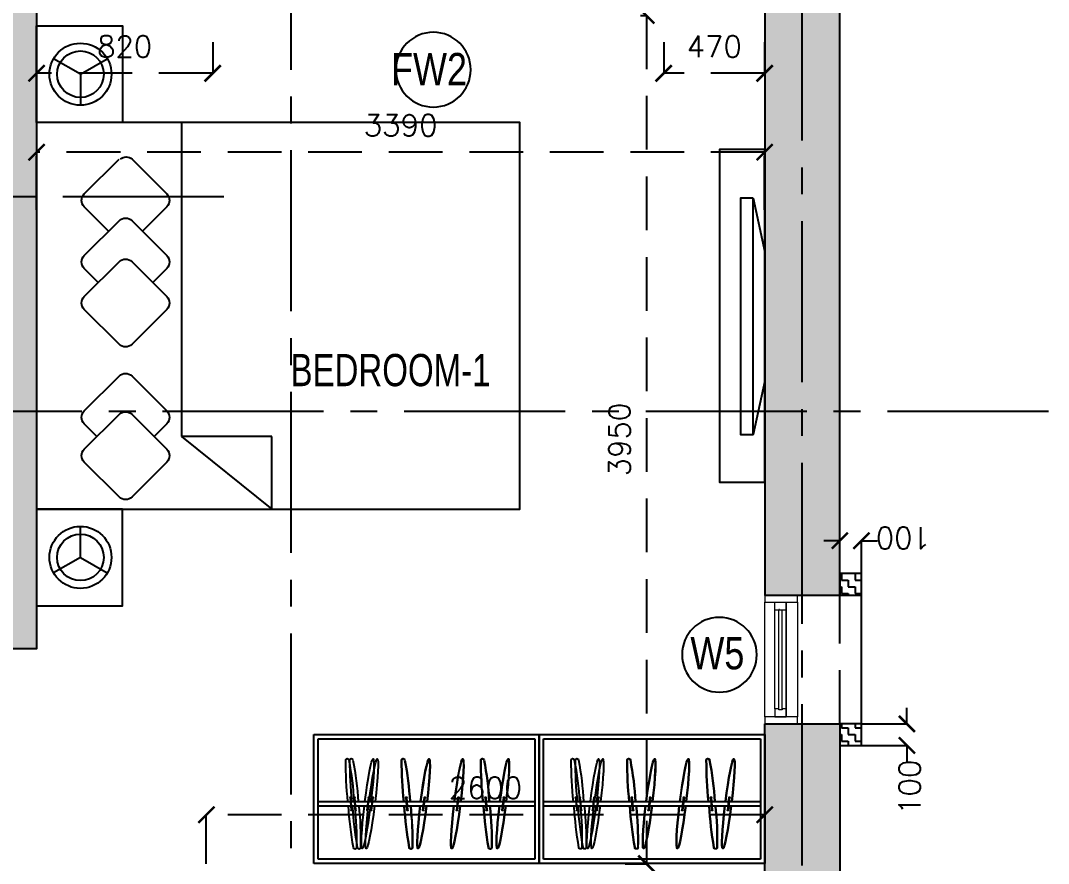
# Model space of a CAD drawing. Header units: millimetres. Extents: x 1180970 to 1231451, y -5737889 to -5695638.
# Drawn here: x 1213337 to 1218123, y -5706300 to -5702374 of the extents above; entities that cross this region are included whole.
import ezdxf
from ezdxf.enums import TextEntityAlignment as Align

# ---------------------------------------------------------------- set-up
doc = ezdxf.new("R2010")
doc.units = ezdxf.units.MM
doc.header["$LTSCALE"] = 1000
doc.header["$MEASUREMENT"] = 0
for name, pattern in [('AUDIT_D_120904163729-0', [0]), ('T8(T9 IS SIMILAR) - GROUND FLOOR - DIMENSION & TEXTING$0$HIDDEN', [0.375, 0.25, -0.125]), ('T8(T9 IS SIMILAR) - GROUND FLOOR ELEVATION$0$AUDIT_D_120904163729-0', [0]), ('T8(T9 IS SIMILAR) - GROUND FLOOR ELEVATION$1$HIDDEN', [0.375, 0.25, -0.125]), ('T8_REFUGE COLUMNS$0$CENTER2', [1.125, 0.75, -0.125, 0.125, -0.125])]:
    doc.linetypes.add(name, pattern=pattern)
doc.layers.get('0').update_dxf_attribs({"linetype": 'AUDIT_D_120904163729-0'})
for name, color, linetype in [('2BHK-A - BACK$0$2BHK-A - FRONT$0$a-furniture', 8, 'Continuous'), ('T8(T9 IS SIMILAR) - GROUND FLOOR - DIMENSION & TEXTING$0$A-DIMENSIONS', 2, 'T8(T9 IS SIMILAR) - GROUND FLOOR - DIMENSION & TEXTING$0$HIDDEN'), ('T8(T9 IS SIMILAR) - GROUND FLOOR - DIMENSION & TEXTING$0$a-window-no', 125, 'Continuous'), ('T8(T9 IS SIMILAR) - GROUND FLOOR ELEVATION$0$A-DIM', 1, 'T8(T9 IS SIMILAR) - GROUND FLOOR ELEVATION$0$AUDIT_D_120904163729-0'), ('T8(T9 IS SIMILAR) - GROUND FLOOR ELEVATION$0$A-WALL HATCH', 252, 'T8(T9 IS SIMILAR) - GROUND FLOOR ELEVATION$0$AUDIT_D_120904163729-0'), ('T8(T9 IS SIMILAR) - GROUND FLOOR ELEVATION$0$A-WALL-FEATURES', 6, 'T8(T9 IS SIMILAR) - GROUND FLOOR ELEVATION$0$AUDIT_D_120904163729-0'), ('T8_REFUGE COLUMNS$0$A-CENTERLINE', 193, 'T8_REFUGE COLUMNS$0$CENTER2'), ('T8_REFUGE COLUMNS$0$A-RCC COLS', 3, 'Continuous')]:
    doc.layers.add(name, color=color, linetype=linetype)
for name, color, linetype, lineweight in [('2BHK-A - BACK$1$Window', 4, 'Continuous', 20), ('T8(T9 IS SIMILAR) - GROUND FLOOR - DIMENSION & TEXTING$0$a-Text', 4, 'Continuous', 0), ('T8(T9 IS SIMILAR) - GROUND FLOOR$0$D&W', 8, 'Continuous', 25)]:
    doc.layers.add(name, color=color, linetype=linetype, lineweight=lineweight)
doc.layers.add('T8_REFUGE COLUMNS$0$COL-HATCH', color=7, linetype='Continuous', lineweight=25, true_color=0xa3a3a3)
doc.styles.add('T8(T9 IS SIMILAR) - GROUND FLOOR - DIMENSION & TEXTING$0$ARIAL ARROW', font='swisscl.ttf')
doc.styles.add('T8(T9 IS SIMILAR) - GROUND FLOOR - DIMENSION & TEXTING$0$LODHA STANDERD', font='sanss___.ttf')
doc.styles.add('T8(T9 IS SIMILAR) - GROUND FLOOR - DIMENSION & TEXTING$0$Romans 1', font='romans.shx', dxfattribs={"height": 100})
doc.styles.add('T8(T9 IS SIMILAR) - GROUND FLOOR ELEVATION$0$Romans 1', font='romans.shx', dxfattribs={"height": 100})
doc.dimstyles.new('T8(T9 IS SIMILAR) - GROUND FLOOR - DIMENSION & TEXTING$0$ALPINE S', dxfattribs={"dimscale": 0, "dimtxt": 100, "dimasz": 75, "dimexe": 0, "dimexo": 0, "dimgap": 75, "dimtad": 1, "dimdec": 0, "dimzin": 0, "dimdsep": 46, "dimtxsty": 'T8(T9 IS SIMILAR) - GROUND FLOOR - DIMENSION & TEXTING$0$Romans 1', "dimblk": 'T8(T9 IS SIMILAR) - GROUND FLOOR - DIMENSION & TEXTING$0$_ArchTick', "dimcen": 0.09, "dimclrd": 256, "dimclre": 256, "dimclrt": 7, "dimadec": 0, "dimazin": 0, "dimtfac": 1, "dimtdec": 0, "dimtofl": 0, "dimtmove": 1, "dimatfit": 0, "dimldrblk": 'T8(T9 IS SIMILAR) - GROUND FLOOR - DIMENSION & TEXTING$0$_Open90', "dimfxl": 1, "dimtolj": 1, "dimtzin": 0, "dimarcsym": 0})
doc.dimstyles.new('T8(T9 IS SIMILAR) - GROUND FLOOR ELEVATION$0$ALPINE S', dxfattribs={"dimscale": 0, "dimtxt": 100, "dimasz": 75, "dimexe": 0, "dimexo": 0, "dimgap": 75, "dimtad": 1, "dimdec": 0, "dimzin": 0, "dimdsep": 46, "dimtxsty": 'T8(T9 IS SIMILAR) - GROUND FLOOR ELEVATION$0$Romans 1', "dimblk": 'T8(T9 IS SIMILAR) - GROUND FLOOR ELEVATION$0$_ArchTick', "dimcen": 0.09, "dimclrd": 256, "dimclre": 256, "dimclrt": 7, "dimadec": 0, "dimazin": 0, "dimtfac": 1, "dimtdec": 0, "dimtofl": 0, "dimtmove": 1, "dimatfit": 0, "dimldrblk": 'T8(T9 IS SIMILAR) - GROUND FLOOR ELEVATION$0$_Open90', "dimfxl": 1, "dimtolj": 1, "dimtzin": 0, "dimarcsym": 0})

# ---------------------------------------------------------------- blocks, each defined once
blk = doc.blocks.new('2BHK-A - BACK$0$2BHK-A - FRONT$0$A$C6E931037')
at = {"color": 0, "linetype": 'ByBlock'}
for p, q in [((1050, 600), (0, 600)), ((0, 600), (0, 0)), ((1030, 580), (20, 580)), ((20, 580), (20, 20)), ((1030, 20), (1030, 580)), ((1050, 0), (1050, 600)), ((1029, 287.5), (19, 287.5)), ((169.2, 247.5), (161.9, 307.1)), ((170.8, 247.5), (163.5, 307.1)), ((164.9, 307.5), (172.2, 247.9)), ((166.5, 307.5), (173.8, 247.9)), ((242.4, 247.6), (247.7, 307.4)), ((244, 247.6), (249.2, 307.4)), ((250.7, 307.1), (245.4, 247.4)), ((252.2, 307.1), (247, 247.4)), ((381.4, 247.5), (374, 307.1)), ((374, 307.1), (374, 307.1)), ((382.9, 247.5), (375.6, 307.1)), ((375.6, 307.1), (375.6, 307.1)), ((377, 307.5), (377, 307.5)), ((377, 307.5), (384.3, 247.9)), ((378.6, 307.5), (378.6, 307.5)), ((378.6, 307.5), (385.9, 247.9)), ((538.2, 247.5), (530.9, 307.1)), ((539.8, 247.5), (532.4, 307.1)), ((533.9, 307.5), (541.2, 247.9)), ((535.4, 307.5), (542.7, 247.9)), ((611.4, 247.6), (616.6, 307.4)), ((612.9, 247.6), (618.2, 307.4)), ((619.6, 307.1), (614.4, 247.4)), ((621.2, 307.1), (615.9, 247.4)), ((780.2, 247.5), (772.9, 307.1)), ((775.8, 307.5), (783.1, 247.9)), ((799.4, 247.5), (792.1, 307.1)), ((795.1, 307.5), (802.4, 247.9)), ((853.4, 247.6), (858.6, 307.4)), ((861.6, 307.1), (856.3, 247.4)), ((872.6, 247.6), (877.8, 307.4)), ((880.8, 307.1), (875.6, 247.4)), ((1030, 267.5), (20, 267.5)), ((381.4, 247.5), (381.4, 247.5)), ((382.9, 247.5), (382.9, 247.5)), ((384.3, 247.9), (384.3, 247.9)), ((385.9, 247.9), (385.9, 247.9)), ((0, 0), (1050, 0)), ((20, 20), (1030, 20))]:
    blk.add_line(p, q, dxfattribs=at)
for centre, radius, start, end in [((1679.1, 203.5), 1449.3, 168.9432, 176.6792), ((1680.7, 203.5), 1449.3, 168.9432, 176.6792), ((263.6, 481.1), 6.91, 353.3258, 176.6742), ((265.2, 481.1), 6.91, 353.3258, 176.6742), ((-1659.6, 483.1), 1930.1, 354.1834, 359.9166), ((-1658.1, 483.1), 1930.1, 354.1834, 359.9166), ((2048.1, 203.5), 1449.3, 168.9432, 176.6792), ((2049.6, 203.5), 1449.3, 168.9432, 176.6792), ((632.6, 481.1), 6.91, 353.3258, 176.6742), ((634.1, 481.1), 6.91, 353.3258, 176.6742), ((-1290.6, 483.1), 1930.1, 354.1834, 359.9166), ((-1289.1, 483.1), 1930.1, 354.1834, 359.9166), ((2290, 203.5), 1449.3, 168.9432, 176.6792), ((2309.3, 203.5), 1449.3, 168.9432, 176.6792), ((874.5, 481.1), 6.91, 353.3258, 176.6742), ((-1048.7, 483.1), 1930.1, 354.1834, 359.9166), ((893.8, 481.1), 6.91, 353.3258, 176.6742), ((-1029.4, 483.1), 1930.1, 354.1834, 359.9166), ((163.4, 307.3), 1.5, 7, 187), ((165, 307.3), 1.5, 7, 187), ((249.2, 307.3), 1.5, 355, 175), ((250.7, 307.3), 1.5, 355, 175), ((375.5, 307.3), 1.5, 7, 187), ((377.1, 307.3), 1.5, 7, 187), ((532.4, 307.3), 1.5, 7, 187), ((533.9, 307.3), 1.5, 7, 187), ((618.1, 307.3), 1.5, 355, 175), ((619.7, 307.3), 1.5, 355, 175), ((774.3, 307.3), 1.5, 7, 187), ((793.6, 307.3), 1.5, 7, 187), ((860.1, 307.3), 1.5, 355, 175), ((879.3, 307.3), 1.5, 355, 175), ((170.7, 247.7), 1.5, 187, 7), ((172.3, 247.7), 1.5, 187, 7), ((1671.5, 107.8), 1450.8, 173.6789, 181.3108), ((1673.1, 107.8), 1450.8, 173.6789, 181.3108), ((-1666, 397), 1928.2, 350.3383, 356.1495), ((-1664.5, 397), 1928.2, 350.3383, 356.1495), ((243.9, 247.5), 1.5, 175, 355), ((245.5, 247.5), 1.5, 175, 355), ((382.8, 247.7), 1.5, 187, 7), ((384.4, 247.7), 1.5, 187, 7), ((539.7, 247.7), 1.5, 187, 7), ((541.2, 247.7), 1.5, 187, 7), ((2040.5, 107.8), 1450.8, 173.6789, 181.3108), ((2042, 107.8), 1450.8, 173.6789, 181.3108), ((-1297, 397), 1928.2, 350.3383, 356.1495), ((-1295.5, 397), 1928.2, 350.3383, 356.1495), ((612.9, 247.5), 1.5, 175, 355), ((614.4, 247.5), 1.5, 175, 355), ((781.7, 247.7), 1.5, 187, 7), ((800.9, 247.7), 1.5, 187, 7), ((2282.4, 107.8), 1450.8, 173.6789, 181.3108), ((-1055.1, 397), 1928.2, 350.3383, 356.1495), ((2301.7, 107.8), 1450.8, 173.6789, 181.3108), ((854.8, 247.5), 1.5, 175, 355), ((-1035.8, 397), 1928.2, 350.3383, 356.1495), ((874.1, 247.5), 1.5, 175, 355), ((228, 73.8), 6.91, 173.3258, 356.6742), ((229.5, 73.8), 6.91, 173.3258, 356.6742), ((596.9, 73.8), 6.91, 173.3258, 356.6742), ((598.5, 73.8), 6.91, 173.3258, 356.6742), ((838.9, 73.8), 6.91, 173.3258, 356.6742), ((858.1, 73.8), 6.91, 173.3258, 356.6742)]:
    blk.add_arc(centre, radius, start, end, dxfattribs=at)
for centre, start_param, end_param in [((169.2, 272.7), -1.509644, 1.493508), ((170.7, 272.7), -1.509644, 1.493508), ((381.3, 272.7), -1.509644, 1.493508), ((382.8, 272.7), -1.509644, 1.493508), ((538.1, 272.7), -1.509644, 1.493508), ((539.7, 272.7), -1.509644, 1.493508), ((780.1, 272.7), -1.509644, 1.493508), ((799.3, 272.7), -1.509644, 1.493508), ((168, 282.7), 1.633749, 4.633301), ((169.5, 282.7), 1.633749, 4.633301), ((380.1, 282.7), 1.633749, 4.633301), ((381.6, 282.7), 1.633749, 4.633301), ((536.9, 282.7), 1.633749, 4.633301), ((538.5, 282.7), 1.633749, 4.633301), ((778.9, 282.7), 1.633749, 4.633301), ((798.1, 282.7), 1.633749, 4.633301)]:
    blk.add_ellipse(centre, major_axis=(-26.2, 213.6), ratio=0.065707, start_param=start_param, end_param=end_param, dxfattribs=at)
blk = doc.blocks.new('2BHK-A - BACK$0$2BHK-A - FRONT$0$a bed')
at = {"color": 0, "linetype": 'ByBlock', "extrusion": (1.06338e-09, -0.000260045, 1)}
for q in [(78.6, 2497.2), (328.9, 2497.3), (203.8, 2280.5)]:
    blk.add_line((203.8, 2425), q, dxfattribs=at)
at = {"color": 0, "linetype": 'ByBlock'}
for p, q in [((675, 2200, 0), (675, 737.5, 0)), ((221.8, 1867.4, 0), (383.5, 2029, 0)), ((444.1, 2029, 0), (605.8, 1867.4, 0)), ((334.7, 1693.9, 0), (221.8, 1806.8, 0)), ((605.8, 1806.8, 0), (492.9, 1693.9, 0)), ((221.8, 1581, 0), (383.5, 1742.6, 0)), ((444.1, 1742.6, 0), (605.8, 1581, 0)), ((221.8, 1389.8, 0), (383.5, 1551.4, 0)), ((444.1, 1551.4, 0), (605.8, 1389.8, 0)), ((287.1, 1455.1, 0), (221.8, 1520.4, 0)), ((605.8, 1520.4, 0), (540.5, 1455.1, 0)), ((383.5, 1167.5, 0), (221.8, 1329.2, 0)), ((605.8, 1329.2, 0), (444.1, 1167.5, 0)), ((221.8, 857.3, 0), (383.5, 1019, 0)), ((444.1, 1019, 0), (605.8, 857.3, 0)), ((221.8, 679, 0), (383.5, 840.6, 0)), ((444.1, 840.6, 0), (605.8, 679, 0)), ((280.7, 737.9, 0), (221.8, 796.7, 0)), ((605.8, 796.7, 0), (546.9, 737.9, 0)), ((1095.6, 737.5, 0), (675, 737.5, 0)), ((675, 737.5, 0), (1095.6, 400, 0)), ((1095.6, 400, 0), (1095.6, 737.5, 0)), ((383.5, 456.7, 0), (221.8, 618.4, 0)), ((605.8, 618.4, 0), (444.1, 456.7, 0)), ((56.3, 400, 0), (506.3, 400, 0))]:
    blk.add_line(p, q, dxfattribs=at)
at = {"color": 0, "linetype": 'ByBlock', "extrusion": (1.06338e-09, 0.000260045, 1)}
for q in [(203.8, 319.5), (78.6, 102.8), (328.9, 102.7)]:
    blk.add_line((203.8, 175), q, dxfattribs=at)
at = {"color": 0, "linetype": 'ByBlock'}
for points in [[(0, 2200), (0, 2650), (400, 2650), (400, 2200)], [(0, 400), (0, -50), (400, -50), (400, 400)]]:
    blk.add_lwpolyline(points, close=True, dxfattribs=at)
blk.add_lwpolyline([(0, 400), (2250, 400), (2250, 2200), (0, 2200), (0, 400)], dxfattribs=at)
at = {"color": 0, "linetype": 'ByBlock', "extrusion": (1.06338e-09, -0.000260045, 1)}
for radius in [144.5, 108.4]:
    blk.add_circle((203.8, 2425, -0.6), radius, dxfattribs=at)
at = {"color": 0, "linetype": 'ByBlock', "extrusion": (1.06338e-09, 0.000260045, 1)}
for radius in [144.5, 108.4]:
    blk.add_circle((203.8, 175, 0), radius, dxfattribs=at)
at = {"color": 0, "linetype": 'ByBlock', "extrusion": (7.42612e-06, -2.34658e-07, -1)}
for centre, major_axis, start_param, end_param in [((417.2, 2002.1, 0), (-26.9, 26.9, 0), 6.283185, 7.853982), ((252.2, 1837.1, 0.7), (-30.3, 30.3, 0), 4.712389, 6.283185), ((575.4, 1837.1, 0.7), (30.3, 30.3, 0), 0, 1.570796), ((413.8, 1712.3, 0.7), (-30.3, 30.3, 0), 6.283185, 7.853982), ((252.2, 1550.7, 0.7), (30.3, 30.3, 0), 3.141593, 4.712389), ((575.4, 1550.7, 0.7), (30.3, 30.3, 0), 0, 1.570796), ((413.8, 1521.1, 0.7), (30.3, 30.3, 0), 4.712389, 6.283185), ((252.2, 1359.5, 0.7), (-30.3, 30.3, 0), 4.712389, 6.283185), ((575.4, 1359.5, 0.7), (-30.3, 30.3, 0), 1.570796, 3.141593), ((413.8, 1197.8, 0.7), (-30.3, 30.3, 0), 3.141593, 4.712389), ((413.8, 988.7, 0.7), (30.3, 30.3, 0), 4.712389, 6.283185), ((252.2, 827, 0.7), (30.3, 30.3, 0), 3.141593, 4.712389), ((413.8, 810.3, 0.7), (30.3, 30.3, 0), 4.712389, 6.283185), ((575.4, 827, 0.7), (-30.3, 30.3, 0), 1.570796, 3.141593), ((252.2, 648.7, 0.7), (-30.3, 30.3, 0), 4.712389, 6.283185), ((575.4, 648.7, 0.7), (-30.3, 30.3, 0), 1.570796, 3.141593), ((413.8, 487.1, 0.7), (30.3, 30.3, 0), 1.570796, 3.141593)]:
    blk.add_ellipse(centre, major_axis=major_axis, ratio=1, start_param=start_param, end_param=end_param, dxfattribs=at)
blk = doc.blocks.new('2BHK-A - BACK$0$2BHK-A - FRONT$0$A$C7BF77BFD')
at = {"layer": '2BHK-A - BACK$0$2BHK-A - FRONT$0$a-furniture'}
for p, q in [((-300, 1078.1), (-246.9, 1328.1)), ((-300, 1078.1), (-300, 478.1)), ((-246.9, 228.1), (-300, 478.1))]:
    blk.add_line(p, q, dxfattribs=at)
for points in [[(-300, 1550), (-300, 0), (-90, 0), (-90, 1550)], [(-246.9, 228.1), (-186.9, 228.1), (-186.9, 1328.1), (-246.9, 1328.1)]]:
    blk.add_lwpolyline(points, close=True, dxfattribs=at)
blk = doc.blocks.new('2BHK-A - BACK')
at = {"layer": '2BHK-A - BACK$1$Window', "color": 1, "lineweight": 13}
for p, q in [((1195589.3, -5705083.3), (1195589.3, -5705617.3, 0)), ((1195642.6, -5705150.5), (1195642.6, -5705083.3)), ((1195696, -5705579.8, 0), (1195696, -5705083.3)), ((1195742.6, -5705617.3, 0), (1195742.6, -5705083.3)), ((1195642.6, -5705579.8, 0), (1195642.6, -5705120.8)), ((1195642.6, -5705120.8), (1195642.6, -5705617.3, 0))]:
    blk.add_line(p, q, dxfattribs=at)
at = {"layer": '2BHK-A - BACK$1$Window', "color": 5, "lineweight": 13}
for p, q in [((1195661.2, -5705579.8, 0), (1195661.2, -5705120.8)), ((1195677.4, -5705579.8, 0), (1195677.4, -5705120.8))]:
    blk.add_line(p, q, dxfattribs=at)
at = {"layer": '2BHK-A - BACK$1$Window', "color": 4, "lineweight": 13, "elevation": 0}
for points in [[(1195589.3, -5705083.3), (1195589.3, -5705050.3), (1195742.6, -5705050.3), (1195742.6, -5705083.3)], [(1195677.4, -5705120.8), (1195696, -5705120.8), (1195696, -5705083.3), (1195642.6, -5705083.3), (1195642.6, -5705120.8), (1195672.9, -5705120.8), (1195672.9, -5705116.3), (1195677.4, -5705116.3)], [(1195677.4, -5705579.8), (1195696, -5705579.8), (1195696, -5705617.3), (1195642.6, -5705617.3), (1195642.6, -5705579.8), (1195661.2, -5705579.8), (1195661.2, -5705584.3), (1195677.4, -5705584.3)], [(1195589.3, -5705650.3), (1195589.3, -5705617.3), (1195742.6, -5705617.3), (1195742.6, -5705650.3)]]:
    blk.add_lwpolyline(points, close=True, dxfattribs=at)
at = {"layer": '2BHK-A - BACK$0$2BHK-A - FRONT$0$a-furniture', "extrusion": (4.84058e-05, -0.000523293, -1), "zscale": -0.9999999999999952, "rotation": 359.9999999999994}
blk.add_blockref('2BHK-A - BACK$0$2BHK-A - FRONT$0$a bed', (-1199132.4, -5705048.5, 3043.5), dxfattribs=at)
at = {"layer": '2BHK-A - BACK$0$2BHK-A - FRONT$0$a-furniture', "extrusion": (0.000159294, 0.000512155, -1), "zscale": -1.000000000000011, "rotation": 180}
blk.add_blockref('2BHK-A - BACK$0$2BHK-A - FRONT$0$A$C7BF77BFD', (-1196042.4, -5702973.6, -2730.3), dxfattribs=at)
at = {"layer": '2BHK-A - BACK$0$2BHK-A - FRONT$0$a-furniture', "extrusion": (0.000159294, -0.000512155, 1)}
for p in [(1195742.4, -5706298.4, 3113), (1196792.4, -5706298.5, 3113.2)]:
    blk.add_blockref('2BHK-A - BACK$0$2BHK-A - FRONT$0$A$C6E931037', p, dxfattribs=at)
blk = doc.blocks.new('T8_REFUGE COLUMNS')
at = {"layer": 'T8_REFUGE COLUMNS$0$COL-HATCH', "linetype": 'ByBlock'}
h = blk.add_hatch(color=256, dxfattribs=at)
h.dxf.hatch_style = 1
h.paths.add_polyline_path([(1213162.1, -5701089.9), (1213412.1, -5701089.9), (1213412.1, -5705299.9), (1213162.1, -5705299.9)])
h = blk.add_hatch(color=256, dxfattribs=at)
h.dxf.hatch_style = 1
h.paths.add_polyline_path([(1217152.1, -5701889.9), (1216802.1, -5701889.9), (1216802.1, -5705049.9), (1217152.1, -5705049.9)])
h = blk.add_hatch(color=256, dxfattribs=at)
h.dxf.hatch_style = 1
h.paths.add_polyline_path([(1216802.1, -5705649.9), (1217152.1, -5705649.9), (1217152.1, -5706499.9), (1216802.1, -5706499.9)])
at = {"layer": 'T8_REFUGE COLUMNS$0$A-CENTERLINE'}
for p, q in [((1214597.1, -5722853.5), (1214597.1, -5698299.6)), ((1216977.1, -5728808.5), (1216977.1, -5698299.6)), ((1214284.1, -5703194.9), (1182156.9, -5703194.9)), ((1218123.2, -5704194.9), (1182156.9, -5704194.9))]:
    blk.add_line(p, q, dxfattribs=at)
at = {"layer": 'T8_REFUGE COLUMNS$0$A-RCC COLS', "linetype": 'ByBlock'}
for points in [[(1213162.1, -5701089.9), (1213412.1, -5701089.9), (1213412.1, -5705299.9), (1213162.1, -5705299.9)], [(1217152.1, -5701889.9), (1216802.1, -5701889.9), (1216802.1, -5705049.9), (1217152.1, -5705049.9)], [(1216802.1, -5705649.9), (1217152.1, -5705649.9), (1217152.1, -5706499.9), (1216802.1, -5706499.9)]]:
    blk.add_lwpolyline(points, close=True, dxfattribs=at)
blk = doc.blocks.new('T8(T9 IS SIMILAR) - GROUND FLOOR ELEVATION$0$_ArchTick')
at = {"color": 0, "linetype": 'ByBlock', "const_width": 0.15}
blk.add_lwpolyline([(-0.5, -0.5), (0.5, 0.5)], dxfattribs=at)
blk = doc.blocks.new('*D286')
at = {"layer": 'T8(T9 IS SIMILAR) - GROUND FLOOR ELEVATION$0$A-DIM', "lineweight": -2, "transparency": 16777216}
for p, q in [((1217464.4, -5705649.9), (1217464.4, -5705574.9)), ((1217464.4, -5705749.9), (1217464.4, -5705824.9))]:
    blk.add_line(p, q, dxfattribs=at)
at = {"layer": 'T8(T9 IS SIMILAR) - GROUND FLOOR ELEVATION$0$A-DIM', "linetype": 'T8(T9 IS SIMILAR) - GROUND FLOOR ELEVATION$1$HIDDEN', "lineweight": -2, "transparency": 16777216}
for p, q in [((1217252.5, -5705649.9), (1217464.4, -5705649.9)), ((1217252.5, -5705749.9), (1217464.4, -5705749.9))]:
    blk.add_line(p, q, dxfattribs=at)
at = {"layer": 'T8(T9 IS SIMILAR) - GROUND FLOOR ELEVATION$0$A-DIM', "linetype": 'ByBlock', "lineweight": -2, "transparency": 16777216, "xscale": 75, "yscale": 75, "zscale": 75}
for p, rotation in [((1217464.4, -5705649.9), 270), ((1217464.4, -5705749.9), 90)]:
    blk.add_blockref('T8(T9 IS SIMILAR) - GROUND FLOOR ELEVATION$0$_ArchTick', p, dxfattribs=dict(at, rotation=rotation))
at = {"layer": 'T8(T9 IS SIMILAR) - GROUND FLOOR ELEVATION$0$A-DIM', "color": 7, "linetype": 'ByBlock', "transparency": 16777216, "insert": (1217476.9, -5705944.7), "char_height": 100, "attachment_point": 5, "rotation": 90, "style": 'T8(T9 IS SIMILAR) - GROUND FLOOR ELEVATION$0$Romans 1'}
blk.add_mtext('\\A1;100', dxfattribs=at)
blk = doc.blocks.new('T8(T9 IS SIMILAR) - GROUND FLOOR ELEVATION$0$_Open90')
at = {"color": 0, "linetype": 'ByBlock', "lineweight": -2}
for p, q in [((0, 0), (-1, 0)), ((-0.5, 0.5), (0, 0)), ((0, 0), (-0.5, -0.5))]:
    blk.add_line(p, q, dxfattribs=at)
blk = doc.blocks.new('*D287')
at = {"layer": 'T8(T9 IS SIMILAR) - GROUND FLOOR ELEVATION$0$A-DIM', "lineweight": -2, "transparency": 16777216}
for p, q in [((1217152.1, -5704796.6), (1217077.1, -5704796.6)), ((1217252.5, -5704796.6), (1217327.5, -5704796.6))]:
    blk.add_line(p, q, dxfattribs=at)
at = {"layer": 'T8(T9 IS SIMILAR) - GROUND FLOOR ELEVATION$0$A-DIM', "linetype": 'T8(T9 IS SIMILAR) - GROUND FLOOR ELEVATION$1$HIDDEN', "lineweight": -2, "transparency": 16777216}
for p, q in [((1217152.1, -5704949.9), (1217152.1, -5704796.6)), ((1217252.5, -5704949.9), (1217252.5, -5704796.6))]:
    blk.add_line(p, q, dxfattribs=at)
at = {"layer": 'T8(T9 IS SIMILAR) - GROUND FLOOR ELEVATION$0$A-DIM', "linetype": 'ByBlock', "lineweight": -2, "transparency": 16777216, "xscale": 75, "yscale": 75, "zscale": 75}
blk.add_blockref('T8(T9 IS SIMILAR) - GROUND FLOOR ELEVATION$0$_ArchTick', (1217152.1, -5704796.6), dxfattribs=at)
at = {"layer": 'T8(T9 IS SIMILAR) - GROUND FLOOR ELEVATION$0$A-DIM', "linetype": 'ByBlock', "lineweight": -2, "transparency": 16777216, "xscale": 75, "yscale": 75, "zscale": 75, "rotation": 180}
blk.add_blockref('T8(T9 IS SIMILAR) - GROUND FLOOR ELEVATION$0$_ArchTick', (1217252.5, -5704796.6), dxfattribs=at)
at = {"layer": 'T8(T9 IS SIMILAR) - GROUND FLOOR ELEVATION$0$A-DIM', "color": 7, "linetype": 'ByBlock', "transparency": 16777216, "insert": (1217447.9, -5704784.1), "char_height": 100, "attachment_point": 5, "rotation": 180, "style": 'T8(T9 IS SIMILAR) - GROUND FLOOR ELEVATION$0$Romans 1'}
blk.add_mtext('\\A1;100', dxfattribs=at)
blk = doc.blocks.new('T8(T9 IS SIMILAR) - GROUND FLOOR - DIMENSION & TEXTING$0$_ArchTick')
at = {"color": 0, "linetype": 'ByBlock', "const_width": 0.15}
blk.add_lwpolyline([(-0.5, -0.5), (0.5, 0.5)], dxfattribs=at)
blk = doc.blocks.new('*D692')
at = {"layer": 'T8(T9 IS SIMILAR) - GROUND FLOOR - DIMENSION & TEXTING$0$A-DIMENSIONS', "linetype": 'T8(T9 IS SIMILAR) - GROUND FLOOR - DIMENSION & TEXTING$0$HIDDEN', "lineweight": -2, "transparency": 16777216}
for p, q in [((1216331.8, -5702475.6), (1216331.8, -5702620.2)), ((1216801.9, -5702475.6), (1216801.9, -5702620.2))]:
    blk.add_line(p, q, dxfattribs=at)
at = {"layer": 'T8(T9 IS SIMILAR) - GROUND FLOOR - DIMENSION & TEXTING$0$A-DIMENSIONS', "lineweight": -2, "transparency": 16777216}
blk.add_line((1216801.9, -5702620.2), (1216331.8, -5702620.2), dxfattribs=at)
at = {"layer": 'T8(T9 IS SIMILAR) - GROUND FLOOR - DIMENSION & TEXTING$0$A-DIMENSIONS', "linetype": 'ByBlock', "lineweight": -2, "transparency": 16777216, "xscale": 75, "yscale": 75, "zscale": 75, "rotation": 180}
blk.add_blockref('T8(T9 IS SIMILAR) - GROUND FLOOR - DIMENSION & TEXTING$0$_ArchTick', (1216331.8, -5702620.2), dxfattribs=at)
at = {"layer": 'T8(T9 IS SIMILAR) - GROUND FLOOR - DIMENSION & TEXTING$0$A-DIMENSIONS', "linetype": 'ByBlock', "lineweight": -2, "transparency": 16777216, "xscale": 75, "yscale": 75, "zscale": 75}
blk.add_blockref('T8(T9 IS SIMILAR) - GROUND FLOOR - DIMENSION & TEXTING$0$_ArchTick', (1216801.9, -5702620.2), dxfattribs=at)
at = {"layer": 'T8(T9 IS SIMILAR) - GROUND FLOOR - DIMENSION & TEXTING$0$A-DIMENSIONS', "color": 7, "linetype": 'ByBlock', "transparency": 16777216, "insert": (1216566.9, -5702495.2), "char_height": 100, "attachment_point": 5, "style": 'T8(T9 IS SIMILAR) - GROUND FLOOR - DIMENSION & TEXTING$0$Romans 1'}
blk.add_mtext('\\A1;470', dxfattribs=at)
blk = doc.blocks.new('T8(T9 IS SIMILAR) - GROUND FLOOR - DIMENSION & TEXTING$0$_Open90')
at = {"color": 0, "linetype": 'ByBlock', "lineweight": -2}
for p, q in [((0, 0), (-1, 0)), ((-0.5, 0.5), (0, 0)), ((0, 0), (-0.5, -0.5))]:
    blk.add_line(p, q, dxfattribs=at)
blk = doc.blocks.new('*D693')
at = {"layer": 'T8(T9 IS SIMILAR) - GROUND FLOOR - DIMENSION & TEXTING$0$A-DIMENSIONS', "linetype": 'T8(T9 IS SIMILAR) - GROUND FLOOR - DIMENSION & TEXTING$0$HIDDEN', "lineweight": -2, "transparency": 16777216}
for p, q in [((1213411.9, -5702475.6), (1213411.9, -5702620.2)), ((1214231.8, -5702475.6), (1214231.8, -5702620.2))]:
    blk.add_line(p, q, dxfattribs=at)
at = {"layer": 'T8(T9 IS SIMILAR) - GROUND FLOOR - DIMENSION & TEXTING$0$A-DIMENSIONS', "lineweight": -2, "transparency": 16777216}
blk.add_line((1214231.8, -5702620.2), (1213411.9, -5702620.2), dxfattribs=at)
at = {"layer": 'T8(T9 IS SIMILAR) - GROUND FLOOR - DIMENSION & TEXTING$0$A-DIMENSIONS', "linetype": 'ByBlock', "lineweight": -2, "transparency": 16777216, "xscale": 75, "yscale": 75, "zscale": 75, "rotation": 180}
blk.add_blockref('T8(T9 IS SIMILAR) - GROUND FLOOR - DIMENSION & TEXTING$0$_ArchTick', (1213411.9, -5702620.2), dxfattribs=at)
at = {"layer": 'T8(T9 IS SIMILAR) - GROUND FLOOR - DIMENSION & TEXTING$0$A-DIMENSIONS', "linetype": 'ByBlock', "lineweight": -2, "transparency": 16777216, "xscale": 75, "yscale": 75, "zscale": 75}
blk.add_blockref('T8(T9 IS SIMILAR) - GROUND FLOOR - DIMENSION & TEXTING$0$_ArchTick', (1214231.8, -5702620.2), dxfattribs=at)
at = {"layer": 'T8(T9 IS SIMILAR) - GROUND FLOOR - DIMENSION & TEXTING$0$A-DIMENSIONS', "color": 7, "linetype": 'ByBlock', "transparency": 16777216, "insert": (1213821.9, -5702495.2), "char_height": 100, "attachment_point": 5, "style": 'T8(T9 IS SIMILAR) - GROUND FLOOR - DIMENSION & TEXTING$0$Romans 1'}
blk.add_mtext('\\A1;820', dxfattribs=at)
blk = doc.blocks.new('*D642')
at = {"layer": 'T8(T9 IS SIMILAR) - GROUND FLOOR - DIMENSION & TEXTING$0$A-DIMENSIONS', "linetype": 'T8(T9 IS SIMILAR) - GROUND FLOOR - DIMENSION & TEXTING$0$HIDDEN', "lineweight": -2, "transparency": 16777216}
for p, q in [((1213411.9, -5703255.7), (1213411.9, -5702987.5)), ((1216801.9, -5703255.7), (1216801.9, -5702987.5))]:
    blk.add_line(p, q, dxfattribs=at)
at = {"layer": 'T8(T9 IS SIMILAR) - GROUND FLOOR - DIMENSION & TEXTING$0$A-DIMENSIONS', "lineweight": -2, "transparency": 16777216}
blk.add_line((1216801.9, -5702987.5), (1213411.9, -5702987.5), dxfattribs=at)
at = {"layer": 'T8(T9 IS SIMILAR) - GROUND FLOOR - DIMENSION & TEXTING$0$A-DIMENSIONS', "linetype": 'ByBlock', "lineweight": -2, "transparency": 16777216, "xscale": 75, "yscale": 75, "zscale": 75, "rotation": 180}
blk.add_blockref('T8(T9 IS SIMILAR) - GROUND FLOOR - DIMENSION & TEXTING$0$_ArchTick', (1213411.9, -5702987.5), dxfattribs=at)
at = {"layer": 'T8(T9 IS SIMILAR) - GROUND FLOOR - DIMENSION & TEXTING$0$A-DIMENSIONS', "linetype": 'ByBlock', "lineweight": -2, "transparency": 16777216, "xscale": 75, "yscale": 75, "zscale": 75}
blk.add_blockref('T8(T9 IS SIMILAR) - GROUND FLOOR - DIMENSION & TEXTING$0$_ArchTick', (1216801.9, -5702987.5), dxfattribs=at)
at = {"layer": 'T8(T9 IS SIMILAR) - GROUND FLOOR - DIMENSION & TEXTING$0$A-DIMENSIONS', "color": 7, "linetype": 'ByBlock', "transparency": 16777216, "insert": (1215106.9, -5702862.5), "char_height": 100, "attachment_point": 5, "style": 'T8(T9 IS SIMILAR) - GROUND FLOOR - DIMENSION & TEXTING$0$Romans 1'}
blk.add_mtext('\\A1;3390', dxfattribs=at)
blk = doc.blocks.new('*D643')
at = {"layer": 'T8(T9 IS SIMILAR) - GROUND FLOOR - DIMENSION & TEXTING$0$A-DIMENSIONS', "linetype": 'T8(T9 IS SIMILAR) - GROUND FLOOR - DIMENSION & TEXTING$0$HIDDEN', "lineweight": -2, "transparency": 16777216}
for p, q in [((1216223.8, -5702350.7), (1216251.1, -5702350.7)), ((1216152.2, -5706300.9), (1216251.1, -5706300.9))]:
    blk.add_line(p, q, dxfattribs=at)
at = {"layer": 'T8(T9 IS SIMILAR) - GROUND FLOOR - DIMENSION & TEXTING$0$A-DIMENSIONS', "lineweight": -2, "transparency": 16777216}
blk.add_line((1216251.1, -5702350.7), (1216251.1, -5706300.9), dxfattribs=at)
at = {"layer": 'T8(T9 IS SIMILAR) - GROUND FLOOR - DIMENSION & TEXTING$0$A-DIMENSIONS', "linetype": 'ByBlock', "lineweight": -2, "transparency": 16777216, "xscale": 75, "yscale": 75, "zscale": 75}
for p, rotation in [((1216251.1, -5702350.7), 90), ((1216251.1, -5706300.9), 270)]:
    blk.add_blockref('T8(T9 IS SIMILAR) - GROUND FLOOR - DIMENSION & TEXTING$0$_ArchTick', p, dxfattribs=dict(at, rotation=rotation))
at = {"layer": 'T8(T9 IS SIMILAR) - GROUND FLOOR - DIMENSION & TEXTING$0$A-DIMENSIONS', "color": 7, "linetype": 'ByBlock', "transparency": 16777216, "insert": (1216126.1, -5704325.8), "char_height": 100, "attachment_point": 5, "rotation": 90, "style": 'T8(T9 IS SIMILAR) - GROUND FLOOR - DIMENSION & TEXTING$0$Romans 1'}
blk.add_mtext('\\A1;3950', dxfattribs=at)
blk = doc.blocks.new('*D644')
at = {"layer": 'T8(T9 IS SIMILAR) - GROUND FLOOR - DIMENSION & TEXTING$0$A-DIMENSIONS', "linetype": 'T8(T9 IS SIMILAR) - GROUND FLOOR - DIMENSION & TEXTING$0$HIDDEN', "lineweight": -2, "transparency": 16777216}
for p, q in [((1214202.2, -5706301.3), (1214202.2, -5706072.7)), ((1216802.1, -5706299.9), (1216802.1, -5706072.7))]:
    blk.add_line(p, q, dxfattribs=at)
at = {"layer": 'T8(T9 IS SIMILAR) - GROUND FLOOR - DIMENSION & TEXTING$0$A-DIMENSIONS', "lineweight": -2, "transparency": 16777216}
blk.add_line((1216802.1, -5706072.7), (1214202.2, -5706072.7), dxfattribs=at)
at = {"layer": 'T8(T9 IS SIMILAR) - GROUND FLOOR - DIMENSION & TEXTING$0$A-DIMENSIONS', "linetype": 'ByBlock', "lineweight": -2, "transparency": 16777216, "xscale": 75, "yscale": 75, "zscale": 75, "rotation": 180}
blk.add_blockref('T8(T9 IS SIMILAR) - GROUND FLOOR - DIMENSION & TEXTING$0$_ArchTick', (1214202.2, -5706072.7), dxfattribs=at)
at = {"layer": 'T8(T9 IS SIMILAR) - GROUND FLOOR - DIMENSION & TEXTING$0$A-DIMENSIONS', "linetype": 'ByBlock', "lineweight": -2, "transparency": 16777216, "xscale": 75, "yscale": 75, "zscale": 75}
blk.add_blockref('T8(T9 IS SIMILAR) - GROUND FLOOR - DIMENSION & TEXTING$0$_ArchTick', (1216802.1, -5706072.7), dxfattribs=at)
at = {"layer": 'T8(T9 IS SIMILAR) - GROUND FLOOR - DIMENSION & TEXTING$0$A-DIMENSIONS', "color": 7, "linetype": 'ByBlock', "transparency": 16777216, "insert": (1215502.1, -5705947.7), "char_height": 100, "attachment_point": 5, "style": 'T8(T9 IS SIMILAR) - GROUND FLOOR - DIMENSION & TEXTING$0$Romans 1'}
blk.add_mtext('\\A1;2600', dxfattribs=at)
blk = doc.blocks.new('T8(T9 IS SIMILAR) - GROUND FLOOR - DIMENSION & TEXTING$0$WINDOW TAG')
at = {"layer": 'T8(T9 IS SIMILAR) - GROUND FLOOR - DIMENSION & TEXTING$0$a-window-no'}
blk.add_circle((0, 0), 174.1, dxfattribs=at)
at = {"layer": 'T8(T9 IS SIMILAR) - GROUND FLOOR - DIMENSION & TEXTING$0$a-window-no', "style": 'T8(T9 IS SIMILAR) - GROUND FLOOR - DIMENSION & TEXTING$0$LODHA STANDERD'}
blk.add_attdef('WINDOW', text='', height=150, dxfattribs=at).set_placement((11.3, 2.8), align=Align.MIDDLE_CENTER)
blk = doc.blocks.new('T8(T9 IS SIMILAR) - GROUND FLOOR ELEVATION')
at = {"layer": 'T8(T9 IS SIMILAR) - GROUND FLOOR ELEVATION$0$A-WALL HATCH', "linetype": 'ByBlock'}
h = blk.add_hatch(dxfattribs=at)
h.set_pattern_fill('ZIGZAG', color=256, scale=250)
h.set_pattern_definition([(270, (1236691.37, -5711980.577), (31.25, -31.25), [31.25, -31.25]), (0, (1236691.37, -5712011.827), (31.25, 31.25), [31.25, -31.25])])
h.paths.add_polyline_path([(1217152.1, -5704949.9), (1217152.1, -5705049.9), (1217252.5, -5705049.9), (1217252.5, -5704949.9)])
h.paths.add_polyline_path([(1217152.1, -5705649.9), (1217152.1, -5705749.9), (1217252.5, -5705749.9), (1217252.5, -5705649.9)])
at = {"layer": 'T8(T9 IS SIMILAR) - GROUND FLOOR ELEVATION$0$A-WALL-FEATURES', "color": 8, "linetype": 'T8(T9 IS SIMILAR) - GROUND FLOOR ELEVATION$1$HIDDEN'}
blk.add_line((1217152.1, -5705649.9), (1217152.1, -5705049.9), dxfattribs=at)
at = {"layer": 'T8(T9 IS SIMILAR) - GROUND FLOOR ELEVATION$0$A-WALL-FEATURES', "color": 8}
blk.add_line((1217252.5, -5705649.9), (1217252.5, -5705049.9), dxfattribs=at)
at = {"layer": 'T8(T9 IS SIMILAR) - GROUND FLOOR ELEVATION$0$A-WALL-FEATURES', "linetype": 'ByBlock'}
for points in [[(1217152.1, -5704949.9), (1217152.1, -5705049.9), (1217252.5, -5705049.9), (1217252.5, -5704949.9)], [(1217152.1, -5705649.9), (1217152.1, -5705749.9), (1217252.5, -5705749.9), (1217252.5, -5705649.9)]]:
    blk.add_lwpolyline(points, close=True, dxfattribs=at)
at = {"layer": 'T8(T9 IS SIMILAR) - GROUND FLOOR ELEVATION$0$A-DIM', "linetype": 'ByBlock'}
for base, p1, p2, angle, picture, middle in [((1217152.1, -5704796.6), (1217252.5, -5704949.9), (1217152.1, -5704949.9), 180, '*D287', (1217447.9, -5704659.1)), ((1217464.4, -5705749.9), (1217252.5, -5705649.9), (1217252.5, -5705749.9), 90, '*D286', (1217601.9, -5705944.7))]:
    dim = blk.add_linear_dim(base=base, p1=p1, p2=p2, angle=angle, dimstyle='T8(T9 IS SIMILAR) - GROUND FLOOR ELEVATION$0$ALPINE S', override={"dimscale": 1, "dimfxl": 5, "dimarcsym": 1}, dxfattribs=at)
    dim.commit()
    dim.dimension.update_dxf_attribs({"geometry": picture, "text_midpoint": middle, "dimtype": 128})
blk = doc.blocks.new('T8(T9 IS SIMILAR) - GROUND FLOOR')
at = {"layer": 'T8(T9 IS SIMILAR) - GROUND FLOOR$0$D&W', "linetype": 'ByBlock'}
blk.add_blockref('T8_REFUGE COLUMNS', (0, 0), dxfattribs=at)
at = {"layer": 'T8(T9 IS SIMILAR) - GROUND FLOOR$0$D&W', "linetype": 'ByBlock', "xscale": -1}
blk.add_blockref('2BHK-A - BACK', (2412544.6, 0), dxfattribs=at)
at = {"layer": 'T8(T9 IS SIMILAR) - GROUND FLOOR$0$D&W', "linetype": 'ByBlock'}
blk.add_blockref('T8(T9 IS SIMILAR) - GROUND FLOOR ELEVATION', (0, 0), dxfattribs=at)
blk = doc.blocks.new('T8(T9 IS SIMILAR) - GROUND FLOOR - DIMENSION & TEXTING')
at = {"layer": 'T8(T9 IS SIMILAR) - GROUND FLOOR - DIMENSION & TEXTING$0$a-window-no'}
ref = blk.add_blockref('T8(T9 IS SIMILAR) - GROUND FLOOR - DIMENSION & TEXTING$0$WINDOW TAG', (1215259, -5702603.2, 1.1), dxfattribs=dict(at, xscale=-1))
ref.add_attrib('WINDOW', 'FW2', dxfattribs={"height": 150, "style": 'T8(T9 IS SIMILAR) - GROUND FLOOR - DIMENSION & TEXTING$0$LODHA STANDERD', "width": 0.8}).set_placement((1215239, -5702600.4, 1.1), align=Align.MIDDLE_CENTER)
ref = blk.add_blockref('T8(T9 IS SIMILAR) - GROUND FLOOR - DIMENSION & TEXTING$0$WINDOW TAG', (1216591.2, -5705327.9, 1.1), dxfattribs=dict(at, xscale=-1))
ref.add_attrib('WINDOW', 'W5', dxfattribs={"height": 150, "style": 'T8(T9 IS SIMILAR) - GROUND FLOOR - DIMENSION & TEXTING$0$LODHA STANDERD', "width": 0.8}).set_placement((1216581.7, -5705320.6, 1.1), align=Align.MIDDLE_CENTER)
at = {"layer": 'T8(T9 IS SIMILAR) - GROUND FLOOR - DIMENSION & TEXTING$0$a-Text', "style": 'T8(T9 IS SIMILAR) - GROUND FLOOR - DIMENSION & TEXTING$0$ARIAL ARROW'}
blk.add_text('BEDROOM-1', height=150, dxfattribs=at).set_placement((1214594.3, -5704077.1))
at = {"layer": 'T8(T9 IS SIMILAR) - GROUND FLOOR - DIMENSION & TEXTING$0$A-DIMENSIONS', "linetype": 'ByBlock'}
for base, p1, p2, angle, picture, middle in [((1216251.1, -5706300.9), (1216223.8, -5702350.7), (1216152.2, -5706300.9, -0.7), 270, '*D643', (1216126.1, -5704325.8)), ((1213411.9, -5702620.2), (1214231.8, -5702475.6), (1213411.9, -5702475.6), 180, '*D693', (1213821.9, -5702495.2)), ((1216331.8, -5702620.2), (1216801.9, -5702475.6), (1216331.8, -5702475.6), 180, '*D692', (1216566.9, -5702495.2)), ((1213411.9, -5702987.5), (1216801.9, -5703255.7), (1213411.9, -5703255.7, -2.3), 180, '*D642', (1215106.9, -5702862.5)), ((1214202.2, -5706072.7), (1216802.1, -5706299.9), (1214202.2, -5706301.3), 180, '*D644', (1215502.1, -5705947.7))]:
    dim = blk.add_linear_dim(base=base, p1=p1, p2=p2, angle=angle, dimstyle='T8(T9 IS SIMILAR) - GROUND FLOOR - DIMENSION & TEXTING$0$ALPINE S', override={"dimscale": 1, "dimfxl": 5, "dimarcsym": 1}, dxfattribs=at)
    dim.commit()
    dim.dimension.update_dxf_attribs({"geometry": picture, "text_midpoint": middle})

msp = doc.modelspace()

# ---------------------------------------------------------------- block references
at = {"linetype": 'ByBlock'}
msp.add_blockref('T8(T9 IS SIMILAR) - GROUND FLOOR', (0, 0), dxfattribs=at)

# ---------------------------------------------------------------- next in the draw order: block references
msp.add_blockref('T8(T9 IS SIMILAR) - GROUND FLOOR - DIMENSION & TEXTING', (0, 0), dxfattribs=at)

doc.saveas('drawing.dxf')
